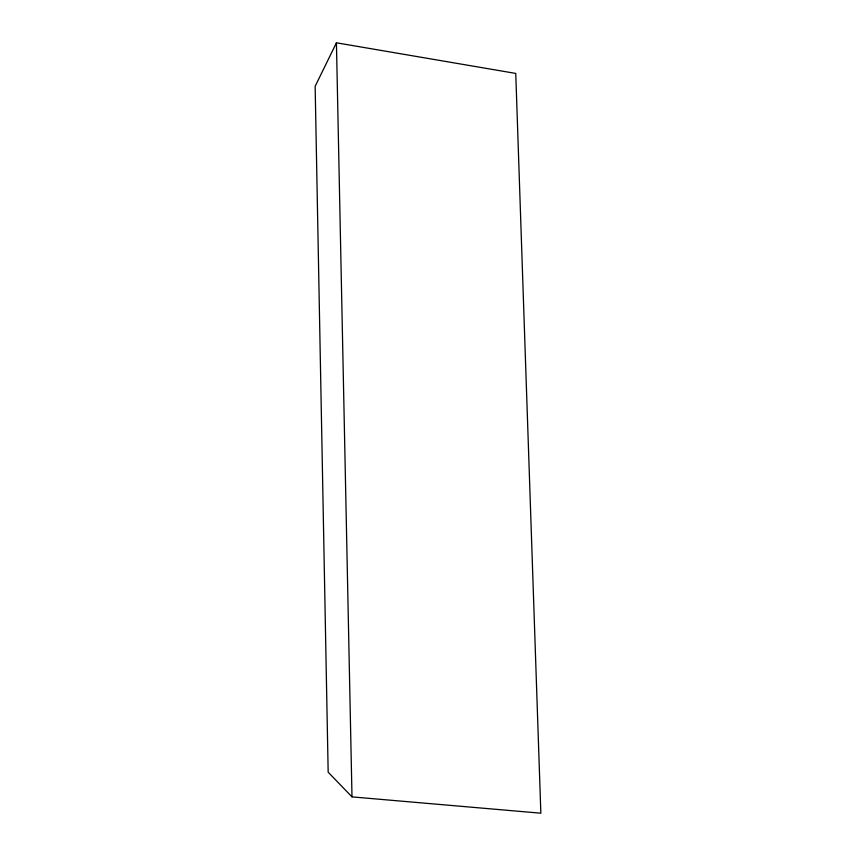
<?xml version="1.0" encoding="UTF-8"?>
<svg xmlns="http://www.w3.org/2000/svg" width="856" height="856" viewBox="0 0 856 856"><rect width="100%" height="100%" fill="white"/><g stroke="black" fill="none" stroke-linecap="round" stroke-linejoin="round"><path stroke-width="1.28" d="M336.429 42.8L315.147 86.328L328.169 772.198L351.998 796.883L540.853 813.2L515.751 73.423L336.429 42.8L351.998 796.883"/></g></svg>
